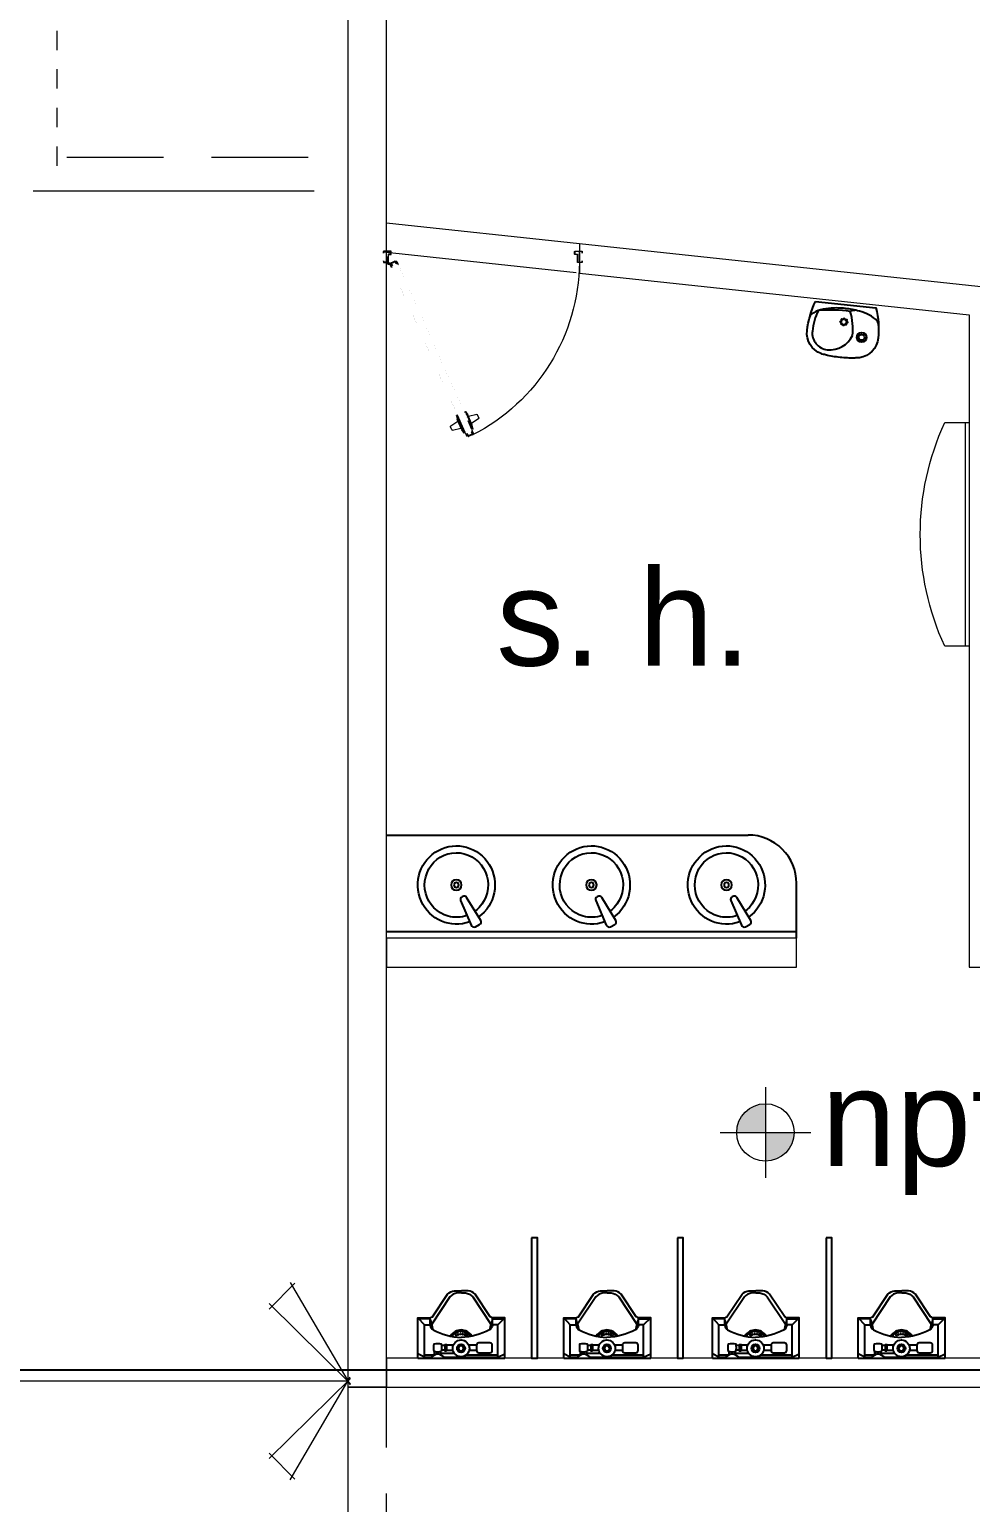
# Model space of a CAD drawing. Header units: millimetres. Extents: x 744843 to 745492, y 2520966 to 2521458.
# Drawn here: x 745347.58 to 745352.46, y 2521100.84 to 2521108.47 of the extents above; entities that cross this region are included whole.
import ezdxf

# ---------------------------------------------------------------- set-up
doc = ezdxf.new("R2010")
doc.units = ezdxf.units.MM
doc.linetypes.add('HIDDEN', pattern=[9.525, 6.35, -3.175])
doc.linetypes.add('HIDDEN2', pattern=[0.1875, 0.125, -0.0625])
doc.layers.add('A_Ejes', color=8, linetype='Continuous')
doc.layers.add('A_Muebles_fijos', color=8, linetype='Continuous')
for name, color, linetype, lineweight in [('A_Escaleras', 52, 'Continuous', 20), ('A_Muros', 30, 'Continuous', 20), ('A_Muros_Concreto', 3, 'Continuous', 0), ('A_Niveles', 1, 'Continuous', 20), ('A_Proyecciones', 192, 'HIDDEN', 20), ('A_Puertas', 8, 'Continuous', 0), ('A_Textos', 4, 'Continuous', 20)]:
    doc.layers.add(name, color=color, linetype=linetype, lineweight=lineweight)
doc.styles.add('Arial', font='arial.ttf', dxfattribs={"height": 1})
doc.styles.add('escal 300', font='arial.ttf', dxfattribs={"height": 0.5})

# ---------------------------------------------------------------- blocks, each defined once
blk = doc.blocks.new('BEB-P')
at = {"layer": 'A_Muebles_fijos'}
for points in [[(-0.1575, -0.015), (0.1575, -0.015, -0.087881), (0.1851, -0.1702, -0.339541), (0.1, -0.2811, -0.018823), (0.0759, -0.2851, -0.03202), (0, -0.29, -0.03202), (-0.0759, -0.2851, -0.018823), (-0.1, -0.2811, -0.339541), (-0.1851, -0.1702, -0.088202)], [(0.0519, -0.1702, 0.099319), (0.0273, -0.0477, 0.055487), (-0.1378, -0.06, 0.088828), (-0.1575, -0.1702, 0.414214), (-0.0703, -0.2574, 0.320045)]]:
    blk.add_lwpolyline(points, format="xyb", close=True, dxfattribs=at)
blk.add_lwpolyline([(0.1803, -0.105, 0.207297), (0.1706, -0.0826, 0.095984), (0.1275, -0.0555, 0.052782), (0.0736, -0.0409, 0.039895), (0, -0.035, 0.039895), (-0.0736, -0.0409, 0.052782), (-0.1275, -0.0555, 0.095984), (-0.1706, -0.0826, 0.207297), (-0.1803, -0.105, 0.207297)], format="xyb", dxfattribs=at)
for centre, radius in [((-0.0162, -0.105), 0.003), ((-0.0115, -0.0935), 0.003), ((-0.0115, -0.1165), 0.003), ((0, -0.0888), 0.003), ((0, -0.1212), 0.003), ((0.0115, -0.0935), 0.003), ((0.0115, -0.1165), 0.003), ((0.0163, -0.105), 0.003), ((0.1, -0.175), 0.025), ((0.1, -0.175), 0.015)]:
    blk.add_circle(centre, radius, dxfattribs=at)
blk.add_arc((0.0637, -0.1114), 0.0733, 95.7395, 119.72396, dxfattribs=at)
blk = doc.blocks.new('niveles')
at = {"layer": 'A_Niveles'}
h = blk.add_hatch(color=256, dxfattribs=at)
h.paths.add_polyline_path([(-0.4383, 0.1738), (-0.2893, 0.1738), (-0.2893, 0.3228, 0.414214)])
h.paths.add_polyline_path([(-0.1403, 0.1738), (-0.2893, 0.1738), (-0.2893, 0.0249, 0.414214)])
for p, q in [((-0.2893, 0.4091), (-0.2893, -0.0614)), ((-0.5246, 0.1738), (-0.054, 0.1738)), ((-0.4792, 0.1738), (-0.0939, 0.1738))]:
    blk.add_line(p, q, dxfattribs=at)
blk.add_circle((-0.2893, 0.1738), 0.149, dxfattribs=at)
at = {"layer": 'A_Textos', "ltscale": 0.0065, "width": 1.2}
blk.add_attdef('NIVEL', (0, 0), '', height=0.3, dxfattribs=at)
blk = doc.blocks.new('MINGIT')
at = {"layer": 'A_Muebles_fijos'}
for p, q in [((0, 0.2246), (0, -0.2254)), ((0.0054, 0.1913), (0.0232, 0.2246)), ((0.0054, 0.1913), (0.0054, 0.1539)), ((0.017, 0.1913), (0.017, 0.139)), ((0.2095, 0.2246), (0.1742, 0.1913)), ((0.1742, 0.1611), (0.2051, 0.1611)), ((0.2051, 0.1611), (0.2051, 0.2221)), ((0.2095, 0.1694), (0.2051, 0.1611)), ((0.0054, 0.0908), (0.0054, 0.0013)), ((0.01, 0.0971), (0.01, 0.0971)), ((0.0172, 0.1384), (0.0353, 0.1384)), ((0.0172, 0.1062), (0.0353, 0.1062)), ((0.0177, 0.1372), (0.0353, 0.1372)), ((0.0177, 0.1074), (0.0353, 0.1074)), ((0.0205, 0.1254), (0.0341, 0.1254)), ((0.0205, 0.1192), (0.0341, 0.1192)), ((0.027, 0.1056), (0.027, 0.0373)), ((0.0404, 0.0762), (0.0404, 0.0838)), ((0.0421, 0.0838), (0.0421, 0.101)), ((0.0445, 0.0762), (0.0445, 0.0838)), ((0.0634, 0.0762), (0.0634, 0.0838)), ((0.067, 0.0838), (0.067, 0.101)), ((0.0676, 0.0762), (0.0676, 0.0838)), ((0.0054, 0.0013), (0.0054, -0.1887)), ((0.0397, 0.0432), (0.0397, 0.0762)), ((0.0683, 0.0413), (0.0683, 0.0762)), ((0.017, -0.0253), (0.017, -0.1887)), ((0.0397, -0.0792), (0.0397, -0.0406)), ((0.0683, -0.0791), (0.0683, -0.0387)), ((0.0054, -0.1887), (0.0232, -0.2254)), ((0.1742, -0.1618), (0.2051, -0.1618)), ((0.2095, -0.2254), (0.1742, -0.1887)), ((0.2051, -0.1618), (0.2051, -0.2228)), ((0.2095, -0.1702), (0.2051, -0.1618))]:
    blk.add_line(p, q, dxfattribs=at)
for points in [[(0, 0.2246), (0.2095, 0.2246), (0.2095, 0.1694, 0.210234), (0.2156, 0.1495), (0.333, 0.071, -0.126523), (0.35, 0.0355), (0.35, -0.0004)], [(0, 0.1913), (0.1742, 0.1913), (0.1742, 0.1611), (0.171, 0.1611, 0.203201), (0.1467, 0.1457, 0.099346), (0.1072, 0.0013, 6.040533)], [(0.3386, -0.0004), (0.3386, 0.0203, 0.17302), (0.3181, 0.0589), (0.1772, 0.1531)], [(0, -0.1887), (0.1742, -0.1887), (0.1742, -0.1618), (0.171, -0.1618, -0.203201), (0.1467, -0.1465, -0.102946), (0.1072, 0.0013, -6.040533)], [(0, -0.2254), (0.2095, -0.2254), (0.2095, -0.1702, -0.210234), (0.2156, -0.1503), (0.333, -0.0717, 0.126523), (0.35, -0.0362), (0.35, -0.0004)], [(0.3386, -0.0004), (0.3386, -0.021, -0.17302), (0.3181, -0.0597), (0.1772, -0.1538)]]:
    blk.add_lwpolyline(points, format="xyb", dxfattribs=at)
for points in [[(0.0361, 0.1018, 0.075396), (0.0729, 0.1018, 0.080058), (0.0729, 0.1428, 0.085946), (0.0361, 0.1428, 0.104118), (0.0361, 0.1018)], [(0.0799, -0.1487), (0.0799, -0.0907, 0.414214), (0.0683, -0.0791), (0.0405, -0.0791, 0.414214), (0.0289, -0.0907), (0.0289, -0.1487, 0.414214), (0.0405, -0.1603), (0.0683, -0.1603, 0.414214)]]:
    blk.add_lwpolyline(points, format="xyb", close=True, dxfattribs=at)
for points in [[(0.0373, 0.0762), (0.0373, 0.0838), (0.0707, 0.0838), (0.0707, 0.0762)], [(0.0514, 0.0157), (0.0389, 0.0085), (0.0389, -0.0059), (0.0514, -0.0131), (0.0638, -0.0059), (0.0638, 0.0085)]]:
    blk.add_lwpolyline(points, close=True, dxfattribs=at)
for centre, radius in [((0.0514, 0.0013), 0.0434), ((0.0514, 0.0013), 0.0209), ((0.0514, 0.0013), 0.0176), ((0.1197, 0.0267), 0.003), ((0.1201, 0.0458), 0.003), ((0.1235, 0.0166), 0.003), ((0.1254, 0.0045), 0.003), ((0.1284, 0.037), 0.003), ((0.1347, 0.0267), 0.003), ((0.1384, 0.0166), 0.003), ((0.1403, 0.0045), 0.003), ((0.1168, -0.0459), 0.003), ((0.1177, -0.0279), 0.003), ((0.1222, -0.018), 0.003), ((0.1248, -0.0076), 0.003), ((0.1256, -0.0377), 0.003), ((0.1327, -0.0279), 0.003), ((0.1371, -0.018), 0.003), ((0.1397, -0.0076), 0.003)]:
    blk.add_circle(centre, radius, dxfattribs=at)
for centre, radius, start, end in [((-0.0198, 0.1223), 0.0403, 299.33069, 60.66931), ((-0.0139, 0.8746), 0.7463, 282.43053, 287.06669), ((0.0816, 0.0013), 0.065, 301.75456, 57.79255), ((-0.0139, -0.8753), 0.7463, 72.93331, 77.56947)]:
    blk.add_arc(centre, radius, start, end, dxfattribs=at)
blk = doc.blocks.new('lavabo_d')
at = {"layer": 'A_Muebles_fijos'}
blk.add_lwpolyline([(0.1207, 0.2053, -0.440887), (0.1265, 0.1834), (0.0532, 0.0645, -0.388034), (0.0333, 0.0592), (0.0293, 0.0613, -0.388034), (0.0222, 0.0806), (0.0773, 0.209, -0.440887), (0.0985, 0.2167)], format="xyb", close=True, dxfattribs=at)
for radius in [0.0275, 0.0125]:
    blk.add_circle((0, 0), radius, dxfattribs=at)
blk.add_ellipse((0, 0.0001), major_axis=(0, 0.203), ratio=0.985222, start_param=-0.354571, end_param=5.666741, dxfattribs=at)
blk.add_open_spline([(0.0569, 0.1572), (0.025, 0.1692), (-0.0104, 0.1708), (-0.0982, 0.1465), (-0.144, 0.1), (-0.1738, -0.0126), (-0.1571, -0.0765), (-0.0766, -0.1591), (-0.0146, -0.1765), (0.0958, -0.1478), (0.1423, -0.1021), (0.1739, 0.0101), (0.1582, 0.0742), (0.1113, 0.1238), (0.1034, 0.1308), (0.0949, 0.1369)], degree=3, knots=[-0.354571, -0.354571, -0.354571, -0.354571, 0.266218, 0.266218, 1.308219, 1.308219, 2.35022, 2.35022, 3.39222, 3.39222, 4.434221, 4.434221, 5.476221, 5.476221, 5.666741, 5.666741, 5.666741, 5.666741], dxfattribs=at)
blk = doc.blocks.new('puerta 100')
at = {"layer": 'A_Puertas'}
for p, q in [((0.3387, 0.8689), (0.3317, 0.8527)), ((0.333, 0.8485), (0.3704, 0.8241)), ((0.3417, 0.8705), (0.3864, 0.8608)), ((0.4022, 0.8858), (0.3627, 0.795)), ((0.39, 0.8691), (0.3666, 0.8153)), ((0.4077, 0.8834), (0.3682, 0.7926)), ((0.4022, 0.8858), (0.39, 0.8691)), ((0.4077, 0.8834), (0.4022, 0.8858)), ((0.4488, 0.8655), (0.4093, 0.7748)), ((0.4121, 0.8882), (0.4102, 0.889)), ((0.4449, 0.8452), (0.4215, 0.7914)), ((0.4432, 0.8679), (0.4233, 0.822)), ((0.4488, 0.8655), (0.4433, 0.8679)), ((0.4437, 0.8722), (0.4449, 0.8717)), ((0.4488, 0.8655), (0.4449, 0.8452)), ((0.3627, 0.795), (0.3666, 0.8153)), ((0.3682, 0.7926), (0.3627, 0.795)), ((0.4038, 0.7772), (0.4093, 0.7748)), ((0.4093, 0.7748), (0.4215, 0.7914)), ((0.4687, 0.7895), (0.4253, 0.8002)), ((0.4789, 0.8108), (0.4413, 0.8369)), ((0.4797, 0.8076), (0.4727, 0.7914)), ((0, 0.0008), (0, -0.0554)), ((0.0079, 0.0036), (0.0079, 0.0018)), ((0.0079, 0.0008), (0.0079, -0.03)), ((0.0092, 0.0028), (0.0092, 0.0018)), ((0.0092, 0.0008), (0.0092, -0.03)), ((0.0163, 0.0065), (0.046, -0.0065)), ((0.0164, 0.0079), (0.0465, -0.0053)), ((0.0263, 0.0269), (0.0197, 0.0118)), ((0.0211, 0.0124), (0.024, 0.019)), ((0.024, 0.019), (0.0296, 0.0165)), ((0.0244, 0.0199), (0.0272, 0.0265)), ((0.031, 0.017), (0.0244, 0.0199)), ((0.0296, 0.0165), (0.0247, 0.0052)), ((0.0247, 0.0052), (0.0464, -0.0043)), ((0.0272, 0.0265), (0.026, 0.0271)), ((0.0272, 0.0265), (0.0263, 0.0269)), ((0.0269, 0.0076), (0.031, 0.017)), ((0.0467, -0.001), (0.0269, 0.0076)), ((0.0464, -0.0043), (0.0513, 0.007)), ((0.0508, 0.0084), (0.0467, -0.001)), ((0.0574, 0.0055), (0.0508, 0.0084)), ((0.0513, 0.007), (0.057, 0.0046)), ((0.057, 0.0046), (0.0541, -0.002)), ((0.0547, -0.0034), (0.0612, 0.0117)), ((0.0603, 0.0121), (0.0574, 0.0055)), ((0.0603, 0.0121), (0.0615, 0.0116)), ((0.0612, 0.0117), (0.0603, 0.0121)), ((1, 0.0009), (1, -0.0554)), ((0.0079, -0.03), (0.008, -0.0301)), ((0.008, -0.0301), (0.0091, -0.0301)), ((0.0091, -0.0301), (0.0092, -0.03)), ((0.0462, -0.0064), (0.0466, -0.0054)), ((0.0466, -0.0054), (0.0465, -0.0053))]:
    blk.add_line(p, q, dxfattribs=at)
at = {"layer": 'A_Puertas', "const_width": 0.000051}
for points in [[(0.0228, 0.0138), (0.0216, 0.011, -1), (0.0198, 0.0118), (0.4037, 0.8731), (0.4163, 0.9021, -1), (0.4181, 0.9013), (0.4169, 0.8985), (0.4173, 0.8983), (0.4186, 0.9011, 1), (0.4159, 0.9023), (0.4032, 0.8733), (0.0193, 0.012, 1), (0.022, 0.0108), (0.0233, 0.0136)], [(0.054, 0.0002), (0.0528, -0.0026, 1), (0.0546, -0.0034), (0.4385, 0.8579), (0.4511, 0.8869, 1), (0.4493, 0.8877), (0.4481, 0.885), (0.4476, 0.8851), (0.4489, 0.8879, -1), (0.4516, 0.8868), (0.4389, 0.8577), (0.055, -0.0035, -1), (0.0523, -0.0024), (0.0536, 0.0004)]]:
    blk.add_lwpolyline(points, format="xyb", close=True, dxfattribs=at)
at = {"layer": 'A_Puertas'}
for points in [[(0.444, 0.8911), (0.4242, 0.8998), (0.4201, 0.8903), (0.4135, 0.8932), (0.4106, 0.8866), (0.4097, 0.887), (0.4162, 0.9021, -2.414214), (0.4168, 0.9008), (0.4139, 0.8942), (0.4196, 0.8917), (0.4253, 0.9049), (0.4263, 0.9045), (0.4254, 0.9026), (0.4453, 0.894), (0.4461, 0.8959), (0.447, 0.8955), (0.4413, 0.8822), (0.4469, 0.8798), (0.4498, 0.8864, -2.414214), (0.4512, 0.8869), (0.4446, 0.8718), (0.4437, 0.8722), (0.4465, 0.8788), (0.4399, 0.8817)], [(-0.0153, -0.0074), (-0.0153, 0.0007, -0.414214), (-0.0143, 0.0018), (0.0092, 0.0018, -0.414214), (0.0102, 0.0007), (0.0102, -0.039, 0.414214), (0.0112, -0.04), (0.0234, -0.04, -0.414214), (0.0245, -0.0411), (0.0245, -0.0553, -0.414214), (0.0234, -0.0564), (-0.0143, -0.0564, -0.414214), (-0.0153, -0.0553), (-0.0153, -0.0472), (-0.0144, -0.0472), (-0.0144, -0.0553, 0.414214), (-0.0143, -0.0554), (0.0234, -0.0554, 0.414214), (0.0236, -0.0553), (0.0236, -0.0411, 0.414214), (0.0234, -0.041), (0.0112, -0.041, -0.414214), (0.0093, -0.039), (0.0093, 0.0007, 0.414214), (0.0092, 0.0008), (-0.0143, 0.0008, 0.414214), (-0.0144, 0.0007), (-0.0144, -0.0074)], [(1.0153, -0.0074), (1.0153, 0.0008, 0.414214), (1.0143, 0.0018), (0.9908, 0.0018, 0.414214), (0.9898, 0.0008), (0.9898, -0.039, -0.414214), (0.9888, -0.04), (0.9766, -0.04, 0.414214), (0.9755, -0.041), (0.9755, -0.0553, 0.414214), (0.9766, -0.0563), (1.0143, -0.0563, 0.414214), (1.0153, -0.0553), (1.0153, -0.0471), (1.0144, -0.0471), (1.0144, -0.0553, -0.414214), (1.0143, -0.0554), (0.9766, -0.0554, -0.414214), (0.9764, -0.0553), (0.9764, -0.041, -0.414214), (0.9766, -0.0409), (0.9888, -0.0409, 0.414214), (0.9907, -0.039), (0.9907, 0.0008, -0.414214), (0.9908, 0.0009), (1.0143, 0.0009, -0.414214), (1.0144, 0.0008), (1.0144, -0.0074)]]:
    blk.add_lwpolyline(points, format="xyb", close=True, dxfattribs=at)
blk.add_circle((0.0112, 0.0075), 0.00206, dxfattribs=at)
for centre, radius, start, end in [((0.3351, 0.8515), 0.00361, 160.49399, 235.18235), ((0.3411, 0.868), 0.00255, 77.51541, 158.65095), ((-0.0132, -0.0073), 1.0133, 0.51479, 63.01508), ((0.4695, 0.793), 0.00361, 257.78993, 332.47829), ((0.4774, 0.8087), 0.00255, 334.32133, 55.45687), ((0.0112, 0.0075), 0.00515, 246.35319, 229.45476), ((0.0207, 0.0114), 0.00103, 156.48614, 66.48614), ((0.0537, -0.003), 0.00103, 66.48614, 336.48614)]:
    blk.add_arc(centre, radius, start, end, dxfattribs=at)

msp = doc.modelspace()

# ---------------------------------------------------------------- linework, layer by layer
at = {"layer": 'A_Ejes', "ltscale": 0.5}
msp.add_line((745296.0204, 2521101.5247), (745459.3526, 2521101.5247), dxfattribs=at)
at = {"layer": 'A_Escaleras'}
for p, q in [((745349.0568, 2521107.6352, 0.9267), (745347.6004, 2521107.6352, 0.9263)), ((745348.8247, 2521101.8402), (745348.9573, 2521101.9747)), ((745348.9322, 2521101.9778), (745349.2437, 2521101.4468)), ((745348.8245, 2521101.8686), (745349.2464, 2521101.4526)), ((745349.2321, 2521101.4667), (745340.9216, 2521101.4667)), ((745348.8245, 2521101.0647), (745349.2464, 2521101.4808)), ((745348.9322, 2521100.9555), (745349.2437, 2521101.4865)), ((745348.9573, 2521100.9586), (745348.8247, 2521101.0931))]:
    msp.add_line(p, q, dxfattribs=at)
at = {"layer": 'A_Muebles_fijos'}
for p, q in [((745349.4315, 2521104.2972), (745351.307, 2521104.2972)), ((745351.557, 2521103.7622), (745351.557, 2521104.0472)), ((745349.4315, 2521103.7972), (745351.557, 2521103.7972))]:
    msp.add_line(p, q, dxfattribs=at)
for points in [[(745350.1843, 2521102.2097), (745350.1843, 2521101.585), (745350.2143, 2521101.585), (745350.2143, 2521102.2097)], [(745350.9405, 2521102.2097), (745350.9405, 2521101.585), (745350.9705, 2521101.585), (745350.9705, 2521102.2097)], [(745351.7105, 2521102.2097), (745351.7105, 2521101.585), (745351.7405, 2521101.585), (745351.7405, 2521102.2097)]]:
    msp.add_lwpolyline(points, close=True, dxfattribs=at)
msp.add_arc((745351.307, 2521104.0472), 0.25, 0, 90.00006, dxfattribs=at)
at = {"layer": 'A_Muros', "ltscale": 0.0065}
for points in [[(745360.1174, 2521101.585), (745357.202, 2521101.585), (745357.202, 2521102.2111), (745357.052, 2521102.2111), (745357.052, 2521101.585), (745354.902, 2521101.585), (745354.902, 2521106.731), (745357.052, 2521106.5013), (745357.052, 2521103.6122), (745357.202, 2521103.6122), (745357.202, 2521106.4853), (745359.2553, 2521106.2663), (745359.2553, 2521106.4171), (745350.4319, 2521107.3608), (745350.4319, 2521107.21), (745352.452, 2521106.9927), (745352.452, 2521103.6122), (745352.602, 2521103.6122), (745352.602, 2521106.9767), (745354.752, 2521106.747), (745354.752, 2521101.585), (745349.4319, 2521101.585), (745349.4319, 2521101.435), (745360.1174, 2521101.435)], [(745349.4315, 2521103.6122), (745351.557, 2521103.6122), (745351.557, 2521103.7622), (745349.4315, 2521103.7622)]]:
    msp.add_lwpolyline(points, close=True, dxfattribs=at)
at = {"layer": 'A_Muros_Concreto'}
msp.add_lwpolyline([(745349.2321, 2521101.435), (745349.4319, 2521101.435), (745349.4319, 2521108.6296), (745349.2321, 2521108.6296), (745349.2321, 2521101.435)], dxfattribs=at)
at = {"layer": 'A_Proyecciones', "ltscale": 0.0065}
msp.add_line((745347.7256, 2521107.766, -0.0003), (745347.7256, 2521124.9077, -0.0003), dxfattribs=at)
at = {"layer": 'A_Proyecciones', "linetype": 'HIDDEN2', "ltscale": 4}
for p, q in [((745347.7756, 2521107.8115, -0.0003), (745349.2321, 2521107.8115, -0.0003)), ((745349.2321, 2521107.8115, -0.0003), (745349.2321, 2521098.0521))]:
    msp.add_line(p, q, dxfattribs=at)
at = {"layer": 'A_Proyecciones'}
for p, q in [((745350.4319, 2521107.3608), (745349.4319, 2521107.4678)), ((745350.4159, 2521107.2117), (745349.4159, 2521107.3186))]:
    msp.add_line(p, q, dxfattribs=at)
at = {"layer": 'A_Proyecciones', "ltscale": 0.075}
msp.add_lwpolyline([(745349.4319, 2521098.2651), (745349.4319, 2521101.435), (745349.2321, 2521101.435), (745349.2321, 2521098.2651)], close=True, dxfattribs=at)
at = {"layer": 'A_Puertas', "color": 8}
msp.add_line((745352.432, 2521106.4347), (745352.432, 2521105.2757), dxfattribs=at)
msp.add_lwpolyline([(745352.452, 2521105.2757), (745352.3254, 2521105.2757, -0.218461), (745352.3254, 2521106.4347), (745352.452, 2521106.4347)], format="xyb", close=True, dxfattribs=at)

# ---------------------------------------------------------------- block references
at = {"layer": 'A_Muebles_fijos'}
for name, p, rotation in [('BEB-P', (745351.8141, 2521107.0611), 353.9025755393552), ('MINGIT', (745349.8199, 2521101.585), 90), ('MINGIT', (745350.5761, 2521101.585), 90), ('MINGIT', (745351.3461, 2521101.585), 90), ('MINGIT', (745352.1022, 2521101.585), 90)]:
    msp.add_blockref(name, p, dxfattribs=dict(at, rotation=rotation))
at = {"layer": 'A_Muebles_fijos', "xscale": -1, "rotation": 180.0000003201652}
for p in [(745349.7943, 2521104.0382), (745350.4943, 2521104.0382), (745351.1943, 2521104.0382)]:
    msp.add_blockref('lavabo_d', p, dxfattribs=at)
at = {"layer": 'A_Puertas', "color": 8, "xscale": -1, "rotation": 180}
msp.add_blockref('puerta 100', (745349.4319, 2521107.2665), dxfattribs=at)
at = {"layer": 'A_Textos'}
ref = msp.add_blockref('niveles', (745351.6855, 2521102.5815), dxfattribs=at)
ref.add_attrib('NIVEL', 'npt +3.00', (745351.6855, 2521102.5815), dxfattribs={"ltscale": 0.0065, "height": 0.5, "style": 'Arial'})

# ---------------------------------------------------------------- texts
at = {"layer": 'A_Textos', "ltscale": 0.1, "insert": (745350.6613, 2521105.675), "char_height": 0.5, "width": 2.873594, "attachment_point": 2, "rotation": 360, "style": 'escal 300'}
msp.add_mtext('s. h.', dxfattribs=at)
msp.add_mtext('s. h.', dxfattribs=at)

doc.saveas('drawing.dxf')
